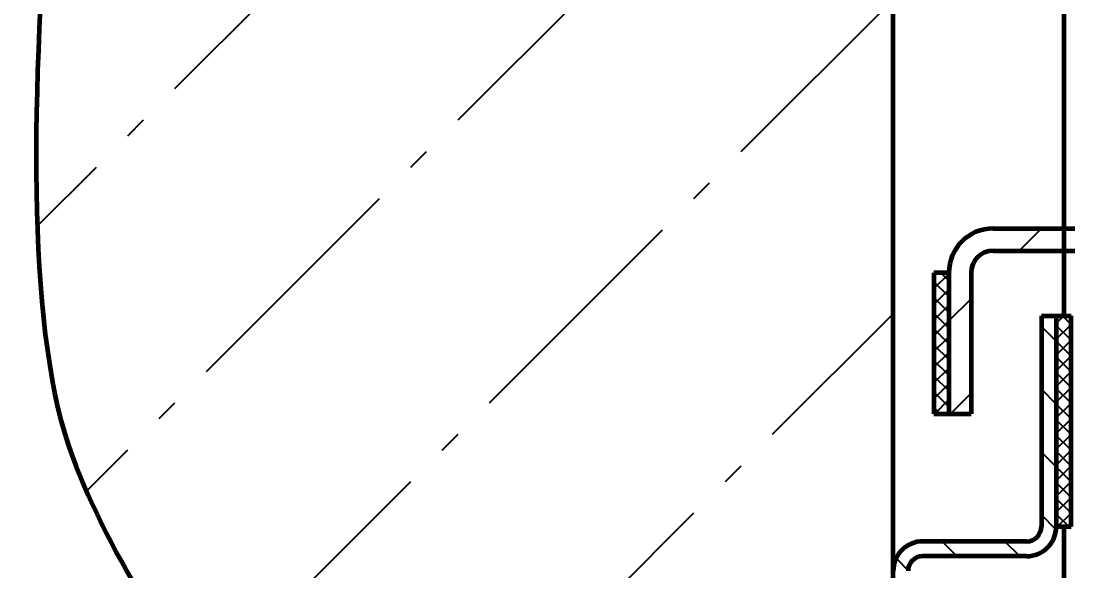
# Model space of a CAD drawing. Header units: millimetres. Extents: x 0 to 3360, y 0 to 297.
# Drawn here: x 3218.91 to 3266.21, y 135.28 to 160.03 of the extents above; entities that cross this region are included whole.
import ezdxf

# ---------------------------------------------------------------- set-up
doc = ezdxf.new("R2010")
doc.units = ezdxf.units.MM
doc.linetypes.add('K5LT_BASIC', pattern=[0])
doc.linetypes.add('K5LT_THIN', pattern=[0])
doc.layers.add('Системный слой', color=7, linetype='Continuous')
doc.styles.add('KDIMTEXTSTYLE', font='GOST_AU.SHX', dxfattribs={"width": 0.96, "oblique": 15, "height": 5})
doc.dimstyles.new('KDIMSTYLE (0.33)', dxfattribs={"dimtxt": 5, "dimasz": 1, "dimexe": 2, "dimexo": 0, "dimgap": 1, "dimtad": 1, "dimlfac": 3, "dimtxsty": 'KDIMTEXTSTYLE', "dimsah": 1, "dimcen": 0, "dimdle": 1, "dimadec": 0, "dimazin": 0, "dimtfac": 0.667, "dimtmove": 0, "dimatfit": 3, "dimfxl": 1, "dimtvp": 1, "dimtolj": 1, "dimtzin": 0, "dimarcsym": 0})
pattern_1 = [(45, (0, 0), (-0.35355339, 0.35355339), []), (135, (0, 0), (-0.35355339, -0.35355339), [])]
pattern_2 = [(-45, (0, 0), (1.4142136, 1.4142136), [])]

# ---------------------------------------------------------------- blocks, each defined once
blk = doc.blocks.new('U628')
at = {"layer": 'Системный слой'}
h = blk.add_hatch(dxfattribs=at)
h.set_pattern_fill('Металл', angle=-45, style=0, pattern_type=0)
h.set_pattern_definition(pattern_2)
h.paths.add_polyline_path([(3258.129, 135.283), (3258.129, 123.283), (3258.796, 123.283), (3258.796, 135.283), (3258.991, 135.755), (3259.463, 135.95), (3264.129, 135.95), (3264.92, 136.21), (3265.403, 136.889), (3265.463, 137.283), (3265.463, 146.757), (3264.796, 146.757), (3264.796, 137.283), (3264.601, 136.812), (3264.129, 136.617), (3259.463, 136.617), (3258.672, 136.357), (3258.189, 135.678)])
h = blk.add_hatch(dxfattribs=at)
h.set_pattern_fill('Металл', angle=-45, style=0, pattern_type=0)
h.set_pattern_definition(pattern_2)
h.paths.add_polyline_path([(3258.129, 135.283), (3258.129, 123.283), (3258.796, 123.283), (3258.796, 135.283), (3258.991, 135.755), (3259.463, 135.95), (3264.129, 135.95), (3264.92, 136.21), (3265.403, 136.889), (3265.463, 137.283), (3265.463, 146.757), (3264.796, 146.757), (3264.796, 137.283), (3264.601, 136.812), (3264.129, 136.617), (3259.463, 136.617), (3258.672, 136.357), (3258.189, 135.678)])
h = blk.add_hatch(dxfattribs=at)
h.set_pattern_fill('Металл', angle=-45, style=0, pattern_type=0)
h.set_pattern_definition(pattern_2)
h.paths.add_polyline_path([(3258.129, 135.283), (3258.129, 123.283), (3258.796, 123.283), (3258.796, 135.283), (3258.991, 135.755), (3259.463, 135.95), (3264.129, 135.95), (3264.92, 136.21), (3265.403, 136.889), (3265.463, 137.283), (3265.463, 146.757), (3264.796, 146.757), (3264.796, 137.283), (3264.601, 136.812), (3264.129, 136.617), (3259.463, 136.617), (3258.672, 136.357), (3258.189, 135.678)])
h = blk.add_hatch(dxfattribs=at)
h.set_pattern_fill('Металл', angle=-45, style=0, pattern_type=0)
h.set_pattern_definition(pattern_2)
h.paths.add_polyline_path([(3258.129, 135.283), (3258.129, 123.283), (3258.796, 123.283), (3258.796, 135.283), (3258.991, 135.755), (3259.463, 135.95), (3264.129, 135.95), (3264.92, 136.21), (3265.403, 136.889), (3265.463, 137.283), (3265.463, 146.757), (3264.796, 146.757), (3264.796, 137.283), (3264.601, 136.812), (3264.129, 136.617), (3259.463, 136.617), (3258.672, 136.357), (3258.189, 135.678)])
h = blk.add_hatch(dxfattribs=at)
h.set_pattern_fill('Металл', angle=-45, style=0, pattern_type=0)
h.set_pattern_definition(pattern_2)
h.paths.add_polyline_path([(3258.129, 135.283), (3258.129, 123.283), (3258.796, 123.283), (3258.796, 135.283), (3258.991, 135.755), (3259.463, 135.95), (3264.129, 135.95), (3264.92, 136.21), (3265.403, 136.889), (3265.463, 137.283), (3265.463, 146.757), (3264.796, 146.757), (3264.796, 137.283), (3264.601, 136.812), (3264.129, 136.617), (3259.463, 136.617), (3258.672, 136.357), (3258.189, 135.678)])
h = blk.add_hatch(dxfattribs=at)
h.set_pattern_fill('Металл', angle=-45, style=0, pattern_type=0)
h.set_pattern_definition(pattern_2)
h.paths.add_polyline_path([(3258.129, 135.283), (3258.129, 123.283), (3258.796, 123.283), (3258.796, 135.283), (3258.991, 135.755), (3259.463, 135.95), (3264.129, 135.95), (3264.92, 136.21), (3265.403, 136.889), (3265.463, 137.283), (3265.463, 146.757), (3264.796, 146.757), (3264.796, 137.283), (3264.601, 136.812), (3264.129, 136.617), (3259.463, 136.617), (3258.672, 136.357), (3258.189, 135.678)])
h = blk.add_hatch(dxfattribs=at)
h.set_pattern_fill('Металл', angle=-45, style=0, pattern_type=0)
h.set_pattern_definition(pattern_2)
h.paths.add_polyline_path([(3258.129, 135.283), (3258.129, 123.283), (3258.796, 123.283), (3258.796, 135.283), (3258.991, 135.755), (3259.463, 135.95), (3264.129, 135.95), (3264.92, 136.21), (3265.403, 136.889), (3265.463, 137.283), (3265.463, 146.757), (3264.796, 146.757), (3264.796, 137.283), (3264.601, 136.812), (3264.129, 136.617), (3259.463, 136.617), (3258.672, 136.357), (3258.189, 135.678)])
h = blk.add_hatch(dxfattribs=at)
h.set_pattern_fill('Металл', angle=-45, style=0, pattern_type=0)
h.set_pattern_definition(pattern_2)
h.paths.add_polyline_path([(3258.129, 135.283), (3258.129, 123.283), (3258.796, 123.283), (3258.796, 135.283), (3258.991, 135.755), (3259.463, 135.95), (3264.129, 135.95), (3264.92, 136.21), (3265.403, 136.889), (3265.463, 137.283), (3265.463, 146.757), (3264.796, 146.757), (3264.796, 137.283), (3264.601, 136.812), (3264.129, 136.617), (3259.463, 136.617), (3258.672, 136.357), (3258.189, 135.678)])
h = blk.add_hatch(dxfattribs=at)
h.set_pattern_fill('Металл', angle=-45, style=0, pattern_type=0)
h.set_pattern_definition(pattern_2)
h.paths.add_polyline_path([(3258.129, 135.283), (3258.129, 123.283), (3258.796, 123.283), (3258.796, 135.283), (3258.991, 135.755), (3259.463, 135.95), (3264.129, 135.95), (3264.92, 136.21), (3265.403, 136.889), (3265.463, 137.283), (3265.463, 146.757), (3264.796, 146.757), (3264.796, 137.283), (3264.601, 136.812), (3264.129, 136.617), (3259.463, 136.617), (3258.672, 136.357), (3258.189, 135.678)])
h = blk.add_hatch(dxfattribs=at)
h.set_pattern_fill('Металл', angle=-45, style=0, pattern_type=0)
h.set_pattern_definition(pattern_2)
h.paths.add_polyline_path([(3258.129, 135.283), (3258.129, 123.283), (3258.796, 123.283), (3258.796, 135.283), (3258.991, 135.755), (3259.463, 135.95), (3264.129, 135.95), (3264.92, 136.21), (3265.403, 136.889), (3265.463, 137.283), (3265.463, 146.757), (3264.796, 146.757), (3264.796, 137.283), (3264.601, 136.812), (3264.129, 136.617), (3259.463, 136.617), (3258.672, 136.357), (3258.189, 135.678)])
h = blk.add_hatch(dxfattribs=at)
h.set_pattern_fill('Металл', angle=-45, style=0, pattern_type=0)
h.set_pattern_definition(pattern_2)
h.paths.add_polyline_path([(3258.129, 135.283), (3258.129, 123.283), (3258.796, 123.283), (3258.796, 135.283), (3258.991, 135.755), (3259.463, 135.95), (3264.129, 135.95), (3264.92, 136.21), (3265.403, 136.889), (3265.463, 137.283), (3265.463, 146.757), (3264.796, 146.757), (3264.796, 137.283), (3264.601, 136.812), (3264.129, 136.617), (3259.463, 136.617), (3258.672, 136.357), (3258.189, 135.678)])
h = blk.add_hatch(dxfattribs=at)
h.set_pattern_fill('Металл', angle=-45, style=0, pattern_type=0)
h.set_pattern_definition(pattern_2)
h.paths.add_polyline_path([(3258.129, 135.283), (3258.129, 123.283), (3258.796, 123.283), (3258.796, 135.283), (3258.991, 135.755), (3259.463, 135.95), (3264.129, 135.95), (3264.92, 136.21), (3265.403, 136.889), (3265.463, 137.283), (3265.463, 146.757), (3264.796, 146.757), (3264.796, 137.283), (3264.601, 136.812), (3264.129, 136.617), (3259.463, 136.617), (3258.672, 136.357), (3258.189, 135.678)])
h = blk.add_hatch(dxfattribs=at)
h.set_pattern_fill('Металл', angle=-45, style=0, pattern_type=0)
h.set_pattern_definition(pattern_2)
h.paths.add_polyline_path([(3258.129, 135.283), (3258.129, 123.283), (3258.796, 123.283), (3258.796, 135.283), (3258.991, 135.755), (3259.463, 135.95), (3264.129, 135.95), (3264.92, 136.21), (3265.403, 136.889), (3265.463, 137.283), (3265.463, 146.757), (3264.796, 146.757), (3264.796, 137.283), (3264.601, 136.812), (3264.129, 136.617), (3259.463, 136.617), (3258.672, 136.357), (3258.189, 135.678)])
h = blk.add_hatch(dxfattribs=at)
h.set_pattern_fill('Металл', angle=-45, style=0, pattern_type=0)
h.set_pattern_definition(pattern_2)
h.paths.add_polyline_path([(3258.129, 135.283), (3258.129, 123.283), (3258.796, 123.283), (3258.796, 135.283), (3258.991, 135.755), (3259.463, 135.95), (3264.129, 135.95), (3264.92, 136.21), (3265.403, 136.889), (3265.463, 137.283), (3265.463, 146.757), (3264.796, 146.757), (3264.796, 137.283), (3264.601, 136.812), (3264.129, 136.617), (3259.463, 136.617), (3258.672, 136.357), (3258.189, 135.678)])
h = blk.add_hatch(dxfattribs=at)
h.set_pattern_fill('Металл', angle=-45, style=0, pattern_type=0)
h.set_pattern_definition(pattern_2)
h.paths.add_polyline_path([(3258.129, 135.283), (3258.129, 123.283), (3258.796, 123.283), (3258.796, 135.283), (3258.991, 135.755), (3259.463, 135.95), (3264.129, 135.95), (3264.92, 136.21), (3265.403, 136.889), (3265.463, 137.283), (3265.463, 146.757), (3264.796, 146.757), (3264.796, 137.283), (3264.601, 136.812), (3264.129, 136.617), (3259.463, 136.617), (3258.672, 136.357), (3258.189, 135.678)])
h = blk.add_hatch(dxfattribs=at)
h.set_pattern_fill('Металл', angle=-45, style=0, pattern_type=0)
h.set_pattern_definition(pattern_2)
h.paths.add_polyline_path([(3258.129, 135.283), (3258.129, 123.283), (3258.796, 123.283), (3258.796, 135.283), (3258.991, 135.755), (3259.463, 135.95), (3264.129, 135.95), (3264.92, 136.21), (3265.403, 136.889), (3265.463, 137.283), (3265.463, 146.757), (3264.796, 146.757), (3264.796, 137.283), (3264.601, 136.812), (3264.129, 136.617), (3259.463, 136.617), (3258.672, 136.357), (3258.189, 135.678)])
h = blk.add_hatch(dxfattribs=at)
h.set_pattern_fill('Металл', angle=-45, style=0, pattern_type=0)
h.set_pattern_definition(pattern_2)
h.paths.add_polyline_path([(3258.129, 135.283), (3258.129, 123.283), (3258.796, 123.283), (3258.796, 135.283), (3258.991, 135.755), (3259.463, 135.95), (3264.129, 135.95), (3264.92, 136.21), (3265.403, 136.889), (3265.463, 137.283), (3265.463, 146.757), (3264.796, 146.757), (3264.796, 137.283), (3264.601, 136.812), (3264.129, 136.617), (3259.463, 136.617), (3258.672, 136.357), (3258.189, 135.678)])
h = blk.add_hatch(dxfattribs=at)
h.set_pattern_fill('Металл', angle=-45, style=0, pattern_type=0)
h.set_pattern_definition(pattern_2)
h.paths.add_polyline_path([(3258.129, 135.283), (3258.129, 123.283), (3258.796, 123.283), (3258.796, 135.283), (3258.991, 135.755), (3259.463, 135.95), (3264.129, 135.95), (3264.92, 136.21), (3265.403, 136.889), (3265.463, 137.283), (3265.463, 146.757), (3264.796, 146.757), (3264.796, 137.283), (3264.601, 136.812), (3264.129, 136.617), (3259.463, 136.617), (3258.672, 136.357), (3258.189, 135.678)])
h = blk.add_hatch(dxfattribs=at)
h.set_pattern_fill('Металл', angle=-45, style=0, pattern_type=0)
h.set_pattern_definition(pattern_2)
h.paths.add_polyline_path([(3258.129, 135.283), (3258.129, 123.283), (3258.796, 123.283), (3258.796, 135.283), (3258.991, 135.755), (3259.463, 135.95), (3264.129, 135.95), (3264.92, 136.21), (3265.403, 136.889), (3265.463, 137.283), (3265.463, 146.757), (3264.796, 146.757), (3264.796, 137.283), (3264.601, 136.812), (3264.129, 136.617), (3259.463, 136.617), (3258.672, 136.357), (3258.189, 135.678)])
h = blk.add_hatch(dxfattribs=at)
h.set_pattern_fill('Металл', angle=-45, style=0, pattern_type=0)
h.set_pattern_definition(pattern_2)
h.paths.add_polyline_path([(3258.129, 135.283), (3258.129, 123.283), (3258.796, 123.283), (3258.796, 135.283), (3258.991, 135.755), (3259.463, 135.95), (3264.129, 135.95), (3264.92, 136.21), (3265.403, 136.889), (3265.463, 137.283), (3265.463, 146.757), (3264.796, 146.757), (3264.796, 137.283), (3264.601, 136.812), (3264.129, 136.617), (3259.463, 136.617), (3258.672, 136.357), (3258.189, 135.678)])
h = blk.add_hatch(dxfattribs=at)
h.set_pattern_fill('Металл', angle=-45, style=0, pattern_type=0)
h.set_pattern_definition(pattern_2)
h.paths.add_polyline_path([(3258.129, 135.283), (3258.129, 123.283), (3258.796, 123.283), (3258.796, 135.283), (3258.991, 135.755), (3259.463, 135.95), (3264.129, 135.95), (3264.92, 136.21), (3265.403, 136.889), (3265.463, 137.283), (3265.463, 146.757), (3264.796, 146.757), (3264.796, 137.283), (3264.601, 136.812), (3264.129, 136.617), (3259.463, 136.617), (3258.672, 136.357), (3258.189, 135.678)])
h = blk.add_hatch(dxfattribs=at)
h.set_pattern_fill('Металл', angle=-45, style=0, pattern_type=0)
h.set_pattern_definition(pattern_2)
h.paths.add_polyline_path([(3258.129, 135.283), (3258.129, 123.283), (3258.796, 123.283), (3258.796, 135.283), (3258.991, 135.755), (3259.463, 135.95), (3264.129, 135.95), (3264.92, 136.21), (3265.403, 136.889), (3265.463, 137.283), (3265.463, 146.757), (3264.796, 146.757), (3264.796, 137.283), (3264.601, 136.812), (3264.129, 136.617), (3259.463, 136.617), (3258.672, 136.357), (3258.189, 135.678)])
h = blk.add_hatch(dxfattribs=at)
h.set_pattern_fill('Металл', angle=-45, style=0, pattern_type=0)
h.set_pattern_definition(pattern_2)
h.paths.add_polyline_path([(3258.129, 135.283), (3258.129, 123.283), (3258.796, 123.283), (3258.796, 135.283), (3258.991, 135.755), (3259.463, 135.95), (3264.129, 135.95), (3264.92, 136.21), (3265.403, 136.889), (3265.463, 137.283), (3265.463, 146.757), (3264.796, 146.757), (3264.796, 137.283), (3264.601, 136.812), (3264.129, 136.617), (3259.463, 136.617), (3258.672, 136.357), (3258.189, 135.678)])
h = blk.add_hatch(dxfattribs=at)
h.set_pattern_fill('Металл', angle=-45, style=0, pattern_type=0)
h.set_pattern_definition(pattern_2)
h.paths.add_polyline_path([(3258.129, 135.283), (3258.129, 123.283), (3258.796, 123.283), (3258.796, 135.283), (3258.991, 135.755), (3259.463, 135.95), (3264.129, 135.95), (3264.92, 136.21), (3265.403, 136.889), (3265.463, 137.283), (3265.463, 146.757), (3264.796, 146.757), (3264.796, 137.283), (3264.601, 136.812), (3264.129, 136.617), (3259.463, 136.617), (3258.672, 136.357), (3258.189, 135.678)])
h = blk.add_hatch(dxfattribs=at)
h.set_pattern_fill('Металл', angle=-45, style=0, pattern_type=0)
h.set_pattern_definition(pattern_2)
h.paths.add_polyline_path([(3258.129, 135.283), (3258.129, 123.283), (3258.796, 123.283), (3258.796, 135.283), (3258.991, 135.755), (3259.463, 135.95), (3264.129, 135.95), (3264.92, 136.21), (3265.403, 136.889), (3265.463, 137.283), (3265.463, 146.757), (3264.796, 146.757), (3264.796, 137.283), (3264.601, 136.812), (3264.129, 136.617), (3259.463, 136.617), (3258.672, 136.357), (3258.189, 135.678)])
h = blk.add_hatch(dxfattribs=at)
h.set_pattern_fill('Металл', angle=-45, style=0, pattern_type=0)
h.set_pattern_definition(pattern_2)
h.paths.add_polyline_path([(3258.129, 135.283), (3258.129, 123.283), (3258.796, 123.283), (3258.796, 135.283), (3258.991, 135.755), (3259.463, 135.95), (3264.129, 135.95), (3264.92, 136.21), (3265.403, 136.889), (3265.463, 137.283), (3265.463, 146.757), (3264.796, 146.757), (3264.796, 137.283), (3264.601, 136.812), (3264.129, 136.617), (3259.463, 136.617), (3258.672, 136.357), (3258.189, 135.678)])
h = blk.add_hatch(dxfattribs=at)
h.set_pattern_fill('Металл', angle=-45, style=0, pattern_type=0)
h.set_pattern_definition(pattern_2)
h.paths.add_polyline_path([(3258.129, 135.283), (3258.129, 123.283), (3258.796, 123.283), (3258.796, 135.283), (3258.991, 135.755), (3259.463, 135.95), (3264.129, 135.95), (3264.92, 136.21), (3265.403, 136.889), (3265.463, 137.283), (3265.463, 146.757), (3264.796, 146.757), (3264.796, 137.283), (3264.601, 136.812), (3264.129, 136.617), (3259.463, 136.617), (3258.672, 136.357), (3258.189, 135.678)])
h = blk.add_hatch(dxfattribs=at)
h.set_pattern_fill('Металл', angle=-45, style=0, pattern_type=0)
h.set_pattern_definition(pattern_2)
h.paths.add_polyline_path([(3258.129, 135.283), (3258.129, 123.283), (3258.796, 123.283), (3258.796, 135.283), (3258.991, 135.755), (3259.463, 135.95), (3264.129, 135.95), (3264.92, 136.21), (3265.403, 136.889), (3265.463, 137.283), (3265.463, 146.757), (3264.796, 146.757), (3264.796, 137.283), (3264.601, 136.812), (3264.129, 136.617), (3259.463, 136.617), (3258.672, 136.357), (3258.189, 135.678)])
h = blk.add_hatch(dxfattribs=at)
h.set_pattern_fill('Металл', angle=-45, style=0, pattern_type=0)
h.set_pattern_definition(pattern_2)
h.paths.add_polyline_path([(3258.129, 135.283), (3258.129, 123.283), (3258.796, 123.283), (3258.796, 135.283), (3258.991, 135.755), (3259.463, 135.95), (3264.129, 135.95), (3264.92, 136.21), (3265.403, 136.889), (3265.463, 137.283), (3265.463, 146.757), (3264.796, 146.757), (3264.796, 137.283), (3264.601, 136.812), (3264.129, 136.617), (3259.463, 136.617), (3258.672, 136.357), (3258.189, 135.678)])
h = blk.add_hatch(dxfattribs=at)
h.set_pattern_fill('Металл', angle=-45, style=0, pattern_type=0)
h.set_pattern_definition(pattern_2)
h.paths.add_polyline_path([(3258.129, 135.283), (3258.129, 123.283), (3258.796, 123.283), (3258.796, 135.283), (3258.991, 135.755), (3259.463, 135.95), (3264.129, 135.95), (3264.92, 136.21), (3265.403, 136.889), (3265.463, 137.283), (3265.463, 146.757), (3264.796, 146.757), (3264.796, 137.283), (3264.601, 136.812), (3264.129, 136.617), (3259.463, 136.617), (3258.672, 136.357), (3258.189, 135.678)])
h = blk.add_hatch(dxfattribs=at)
h.set_pattern_fill('Металл', angle=-45, style=0, pattern_type=0)
h.set_pattern_definition(pattern_2)
h.paths.add_polyline_path([(3258.129, 135.283), (3258.129, 123.283), (3258.796, 123.283), (3258.796, 135.283), (3258.991, 135.755), (3259.463, 135.95), (3264.129, 135.95), (3264.92, 136.21), (3265.403, 136.889), (3265.463, 137.283), (3265.463, 146.757), (3264.796, 146.757), (3264.796, 137.283), (3264.601, 136.812), (3264.129, 136.617), (3259.463, 136.617), (3258.672, 136.357), (3258.189, 135.678)])
h = blk.add_hatch(dxfattribs=at)
h.set_pattern_fill('Металл', angle=-45, style=0, pattern_type=0)
h.set_pattern_definition(pattern_2)
h.paths.add_polyline_path([(3258.129, 135.283), (3258.129, 123.283), (3258.796, 123.283), (3258.796, 135.283), (3258.991, 135.755), (3259.463, 135.95), (3264.129, 135.95), (3264.92, 136.21), (3265.403, 136.889), (3265.463, 137.283), (3265.463, 146.757), (3264.796, 146.757), (3264.796, 137.283), (3264.601, 136.812), (3264.129, 136.617), (3259.463, 136.617), (3258.672, 136.357), (3258.189, 135.678)])
h = blk.add_hatch(dxfattribs=at)
h.set_pattern_fill('Неметалл', angle=45, style=0, pattern_type=0)
h.set_pattern_definition(pattern_1)
h.paths.add_polyline_path([(3265.463, 146.757), (3265.463, 137.283), (3266.129, 137.283), (3266.129, 146.757)])
h = blk.add_hatch(dxfattribs=at)
h.set_pattern_fill('Неметалл', angle=45, style=0, pattern_type=0)
h.set_pattern_definition(pattern_1)
h.paths.add_polyline_path([(3265.463, 146.757), (3265.463, 137.283), (3266.129, 137.283), (3266.129, 146.757)])
h = blk.add_hatch(dxfattribs=at)
h.set_pattern_fill('Неметалл', angle=45, style=0, pattern_type=0)
h.set_pattern_definition(pattern_1)
h.paths.add_polyline_path([(3265.463, 146.757), (3265.463, 137.283), (3266.129, 137.283), (3266.129, 146.757)])
h = blk.add_hatch(dxfattribs=at)
h.set_pattern_fill('Неметалл', angle=45, style=0, pattern_type=0)
h.set_pattern_definition(pattern_1)
h.paths.add_polyline_path([(3265.463, 146.757), (3265.463, 137.283), (3266.129, 137.283), (3266.129, 146.757)])
h = blk.add_hatch(dxfattribs=at)
h.set_pattern_fill('Неметалл', angle=45, style=0, pattern_type=0)
h.set_pattern_definition(pattern_1)
h.paths.add_polyline_path([(3265.463, 146.757), (3265.463, 137.283), (3266.129, 137.283), (3266.129, 146.757)])
h = blk.add_hatch(dxfattribs=at)
h.set_pattern_fill('Неметалл', angle=45, style=0, pattern_type=0)
h.set_pattern_definition(pattern_1)
h.paths.add_polyline_path([(3265.463, 146.757), (3265.463, 137.283), (3266.129, 137.283), (3266.129, 146.757)])
h = blk.add_hatch(dxfattribs=at)
h.set_pattern_fill('Неметалл', angle=45, style=0, pattern_type=0)
h.set_pattern_definition(pattern_1)
h.paths.add_polyline_path([(3265.463, 146.757), (3265.463, 137.283), (3266.129, 137.283), (3266.129, 146.757)])
h = blk.add_hatch(dxfattribs=at)
h.set_pattern_fill('Неметалл', angle=45, style=0, pattern_type=0)
h.set_pattern_definition(pattern_1)
h.paths.add_polyline_path([(3265.463, 146.757), (3265.463, 137.283), (3266.129, 137.283), (3266.129, 146.757)])
h = blk.add_hatch(dxfattribs=at)
h.set_pattern_fill('Неметалл', angle=45, style=0, pattern_type=0)
h.set_pattern_definition(pattern_1)
h.paths.add_polyline_path([(3265.463, 146.757), (3265.463, 137.283), (3266.129, 137.283), (3266.129, 146.757)])
h = blk.add_hatch(dxfattribs=at)
h.set_pattern_fill('Неметалл', angle=45, style=0, pattern_type=0)
h.set_pattern_definition(pattern_1)
h.paths.add_polyline_path([(3265.463, 146.757), (3265.463, 137.283), (3266.129, 137.283), (3266.129, 146.757)])
h = blk.add_hatch(dxfattribs=at)
h.set_pattern_fill('Неметалл', angle=45, style=0, pattern_type=0)
h.set_pattern_definition(pattern_1)
h.paths.add_polyline_path([(3265.463, 146.757), (3265.463, 137.283), (3266.129, 137.283), (3266.129, 146.757)])
h = blk.add_hatch(dxfattribs=at)
h.set_pattern_fill('Неметалл', angle=45, style=0, pattern_type=0)
h.set_pattern_definition(pattern_1)
h.paths.add_polyline_path([(3265.463, 146.757), (3265.463, 137.283), (3266.129, 137.283), (3266.129, 146.757)])
h = blk.add_hatch(dxfattribs=at)
h.set_pattern_fill('Неметалл', angle=45, style=0, pattern_type=0)
h.set_pattern_definition(pattern_1)
h.paths.add_polyline_path([(3265.463, 146.757), (3265.463, 137.283), (3266.129, 137.283), (3266.129, 146.757)])
h = blk.add_hatch(dxfattribs=at)
h.set_pattern_fill('Неметалл', angle=45, style=0, pattern_type=0)
h.set_pattern_definition(pattern_1)
h.paths.add_polyline_path([(3265.463, 146.757), (3265.463, 137.283), (3266.129, 137.283), (3266.129, 146.757)])
h = blk.add_hatch(dxfattribs=at)
h.set_pattern_fill('Неметалл', angle=45, style=0, pattern_type=0)
h.set_pattern_definition(pattern_1)
h.paths.add_polyline_path([(3265.463, 146.757), (3265.463, 137.283), (3266.129, 137.283), (3266.129, 146.757)])
h = blk.add_hatch(dxfattribs=at)
h.set_pattern_fill('Неметалл', angle=45, style=0, pattern_type=0)
h.set_pattern_definition(pattern_1)
h.paths.add_polyline_path([(3265.463, 146.757), (3265.463, 137.283), (3266.129, 137.283), (3266.129, 146.757)])
h = blk.add_hatch(dxfattribs=at)
h.set_pattern_fill('Неметалл', angle=45, style=0, pattern_type=0)
h.set_pattern_definition(pattern_1)
h.paths.add_polyline_path([(3265.463, 146.757), (3265.463, 137.283), (3266.129, 137.283), (3266.129, 146.757)])
h = blk.add_hatch(dxfattribs=at)
h.set_pattern_fill('Неметалл', angle=45, style=0, pattern_type=0)
h.set_pattern_definition(pattern_1)
h.paths.add_polyline_path([(3265.463, 146.757), (3265.463, 137.283), (3266.129, 137.283), (3266.129, 146.757)])
h = blk.add_hatch(dxfattribs=at)
h.set_pattern_fill('Неметалл', angle=45, style=0, pattern_type=0)
h.set_pattern_definition(pattern_1)
h.paths.add_polyline_path([(3265.463, 146.757), (3265.463, 137.283), (3266.129, 137.283), (3266.129, 146.757)])
h = blk.add_hatch(dxfattribs=at)
h.set_pattern_fill('Неметалл', angle=45, style=0, pattern_type=0)
h.set_pattern_definition(pattern_1)
h.paths.add_polyline_path([(3265.463, 146.757), (3265.463, 137.283), (3266.129, 137.283), (3266.129, 146.757)])
h = blk.add_hatch(dxfattribs=at)
h.set_pattern_fill('Неметалл', angle=45, style=0, pattern_type=0)
h.set_pattern_definition(pattern_1)
h.paths.add_polyline_path([(3265.463, 146.757), (3265.463, 137.283), (3266.129, 137.283), (3266.129, 146.757)])
h = blk.add_hatch(dxfattribs=at)
h.set_pattern_fill('Неметалл', angle=45, style=0, pattern_type=0)
h.set_pattern_definition(pattern_1)
h.paths.add_polyline_path([(3265.463, 146.757), (3265.463, 137.283), (3266.129, 137.283), (3266.129, 146.757)])
h = blk.add_hatch(dxfattribs=at)
h.set_pattern_fill('Неметалл', angle=45, style=0, pattern_type=0)
h.set_pattern_definition(pattern_1)
h.paths.add_polyline_path([(3265.463, 146.757), (3265.463, 137.283), (3266.129, 137.283), (3266.129, 146.757)])
h = blk.add_hatch(dxfattribs=at)
h.set_pattern_fill('Неметалл', angle=45, style=0, pattern_type=0)
h.set_pattern_definition(pattern_1)
h.paths.add_polyline_path([(3265.463, 146.757), (3265.463, 137.283), (3266.129, 137.283), (3266.129, 146.757)])
h = blk.add_hatch(dxfattribs=at)
h.set_pattern_fill('Неметалл', angle=45, style=0, pattern_type=0)
h.set_pattern_definition(pattern_1)
h.paths.add_polyline_path([(3265.463, 146.757), (3265.463, 137.283), (3266.129, 137.283), (3266.129, 146.757)])
h = blk.add_hatch(dxfattribs=at)
h.set_pattern_fill('Неметалл', angle=45, style=0, pattern_type=0)
h.set_pattern_definition(pattern_1)
h.paths.add_polyline_path([(3265.463, 146.757), (3265.463, 137.283), (3266.129, 137.283), (3266.129, 146.757)])
h = blk.add_hatch(dxfattribs=at)
h.set_pattern_fill('Неметалл', angle=45, style=0, pattern_type=0)
h.set_pattern_definition(pattern_1)
h.paths.add_polyline_path([(3265.463, 146.757), (3265.463, 137.283), (3266.129, 137.283), (3266.129, 146.757)])
h = blk.add_hatch(dxfattribs=at)
h.set_pattern_fill('Неметалл', angle=45, style=0, pattern_type=0)
h.set_pattern_definition(pattern_1)
h.paths.add_polyline_path([(3265.463, 146.757), (3265.463, 137.283), (3266.129, 137.283), (3266.129, 146.757)])
h = blk.add_hatch(dxfattribs=at)
h.set_pattern_fill('Неметалл', angle=45, style=0, pattern_type=0)
h.set_pattern_definition(pattern_1)
h.paths.add_polyline_path([(3265.463, 146.757), (3265.463, 137.283), (3266.129, 137.283), (3266.129, 146.757)])
h = blk.add_hatch(dxfattribs=at)
h.set_pattern_fill('Неметалл', angle=45, style=0, pattern_type=0)
h.set_pattern_definition(pattern_1)
h.paths.add_polyline_path([(3265.463, 146.757), (3265.463, 137.283), (3266.129, 137.283), (3266.129, 146.757)])
h = blk.add_hatch(dxfattribs=at)
h.set_pattern_fill('Неметалл', angle=45, style=0, pattern_type=0)
h.set_pattern_definition(pattern_1)
h.paths.add_polyline_path([(3265.463, 146.757), (3265.463, 137.283), (3266.129, 137.283), (3266.129, 146.757)])
h = blk.add_hatch(dxfattribs=at)
h.set_pattern_fill('Неметалл', angle=45, style=0, pattern_type=0)
h.set_pattern_definition(pattern_1)
h.paths.add_polyline_path([(3265.463, 146.757), (3265.463, 137.283), (3266.129, 137.283), (3266.129, 146.757)])
at = {"layer": 'Системный слой', "color": 5, "linetype": 'K5LT_BASIC', "lineweight": 60, "true_color": 0x0000ff}
for p, q in [((3264.796, 146.757), (3265.463, 146.757)), ((3264.796, 146.757), (3264.796, 137.283)), ((3264.796, 146.757), (3265.463, 146.757)), ((3264.796, 146.757), (3264.796, 137.283)), ((3264.796, 146.757), (3265.463, 146.757)), ((3264.796, 146.757), (3264.796, 137.283)), ((3264.796, 146.757), (3265.463, 146.757)), ((3264.796, 146.757), (3264.796, 137.283)), ((3264.796, 146.757), (3265.463, 146.757)), ((3264.796, 146.757), (3264.796, 137.283)), ((3264.796, 146.757), (3265.463, 146.757)), ((3264.796, 146.757), (3264.796, 137.283)), ((3264.796, 146.757), (3265.463, 146.757)), ((3264.796, 146.757), (3264.796, 137.283)), ((3264.796, 146.757), (3265.463, 146.757)), ((3264.796, 146.757), (3264.796, 137.283)), ((3264.796, 146.757), (3265.463, 146.757)), ((3264.796, 146.757), (3264.796, 137.283)), ((3264.796, 146.757), (3265.463, 146.757)), ((3264.796, 146.757), (3264.796, 137.283)), ((3264.796, 146.757), (3265.463, 146.757)), ((3264.796, 146.757), (3264.796, 137.283)), ((3264.796, 146.757), (3265.463, 146.757)), ((3264.796, 146.757), (3264.796, 137.283)), ((3264.796, 146.757), (3265.463, 146.757)), ((3264.796, 146.757), (3264.796, 137.283)), ((3264.796, 146.757), (3265.463, 146.757)), ((3264.796, 146.757), (3264.796, 137.283)), ((3264.796, 146.757), (3265.463, 146.757)), ((3264.796, 146.757), (3264.796, 137.283)), ((3264.796, 146.757), (3265.463, 146.757)), ((3264.796, 146.757), (3264.796, 137.283)), ((3264.796, 146.757), (3265.463, 146.757)), ((3264.796, 146.757), (3264.796, 137.283)), ((3264.796, 146.757), (3265.463, 146.757)), ((3264.796, 146.757), (3264.796, 137.283)), ((3264.796, 146.757), (3265.463, 146.757)), ((3264.796, 146.757), (3264.796, 137.283)), ((3264.796, 146.757), (3265.463, 146.757)), ((3264.796, 146.757), (3264.796, 137.283)), ((3264.796, 146.757), (3265.463, 146.757)), ((3264.796, 146.757), (3264.796, 137.283)), ((3264.796, 146.757), (3265.463, 146.757)), ((3264.796, 146.757), (3264.796, 137.283)), ((3264.796, 146.757), (3265.463, 146.757)), ((3264.796, 146.757), (3264.796, 137.283)), ((3264.796, 146.757), (3265.463, 146.757)), ((3264.796, 146.757), (3264.796, 137.283)), ((3264.796, 146.757), (3265.463, 146.757)), ((3264.796, 146.757), (3264.796, 137.283)), ((3264.796, 146.757), (3265.463, 146.757)), ((3264.796, 146.757), (3264.796, 137.283)), ((3264.796, 146.757), (3265.463, 146.757)), ((3264.796, 146.757), (3264.796, 137.283)), ((3264.796, 146.757), (3265.463, 146.757)), ((3264.796, 146.757), (3264.796, 137.283)), ((3264.796, 146.757), (3265.463, 146.757)), ((3264.796, 146.757), (3264.796, 137.283)), ((3264.796, 146.757), (3265.463, 146.757)), ((3264.796, 146.757), (3264.796, 137.283)), ((3264.796, 146.757), (3265.463, 146.757)), ((3264.796, 146.757), (3264.796, 137.283)), ((3264.796, 146.757), (3265.463, 146.757)), ((3264.796, 146.757), (3264.796, 137.283)), ((3265.463, 146.757), (3265.463, 137.283)), ((3265.463, 146.757), (3266.129, 146.757)), ((3265.463, 146.757), (3265.463, 137.283)), ((3265.463, 146.757), (3266.129, 146.757)), ((3265.463, 146.757), (3265.463, 137.283)), ((3265.463, 146.757), (3266.129, 146.757)), ((3265.463, 146.757), (3265.463, 137.283)), ((3265.463, 146.757), (3266.129, 146.757)), ((3265.463, 146.757), (3265.463, 137.283)), ((3265.463, 146.757), (3266.129, 146.757)), ((3265.463, 146.757), (3265.463, 137.283)), ((3265.463, 146.757), (3266.129, 146.757)), ((3265.463, 146.757), (3265.463, 137.283)), ((3265.463, 146.757), (3266.129, 146.757)), ((3265.463, 146.757), (3265.463, 137.283)), ((3265.463, 146.757), (3266.129, 146.757)), ((3265.463, 146.757), (3265.463, 137.283)), ((3265.463, 146.757), (3266.129, 146.757)), ((3265.463, 146.757), (3265.463, 137.283)), ((3265.463, 146.757), (3266.129, 146.757)), ((3265.463, 146.757), (3265.463, 137.283)), ((3265.463, 146.757), (3266.129, 146.757)), ((3265.463, 146.757), (3265.463, 137.283)), ((3265.463, 146.757), (3266.129, 146.757)), ((3265.463, 146.757), (3265.463, 137.283)), ((3265.463, 146.757), (3266.129, 146.757)), ((3265.463, 146.757), (3265.463, 137.283)), ((3265.463, 146.757), (3266.129, 146.757)), ((3265.463, 146.757), (3265.463, 137.283)), ((3265.463, 146.757), (3266.129, 146.757)), ((3265.463, 146.757), (3265.463, 137.283)), ((3265.463, 146.757), (3266.129, 146.757)), ((3265.463, 146.757), (3265.463, 137.283)), ((3265.463, 146.757), (3266.129, 146.757)), ((3265.463, 146.757), (3265.463, 137.283)), ((3265.463, 146.757), (3266.129, 146.757)), ((3265.463, 146.757), (3265.463, 137.283)), ((3265.463, 146.757), (3266.129, 146.757)), ((3265.463, 146.757), (3265.463, 137.283)), ((3265.463, 146.757), (3266.129, 146.757)), ((3265.463, 146.757), (3265.463, 137.283)), ((3265.463, 146.757), (3266.129, 146.757)), ((3265.463, 146.757), (3265.463, 137.283)), ((3265.463, 146.757), (3266.129, 146.757)), ((3265.463, 146.757), (3265.463, 137.283)), ((3265.463, 146.757), (3266.129, 146.757)), ((3265.463, 146.757), (3265.463, 137.283)), ((3265.463, 146.757), (3266.129, 146.757)), ((3265.463, 146.757), (3265.463, 137.283)), ((3265.463, 146.757), (3266.129, 146.757)), ((3265.463, 146.757), (3265.463, 137.283)), ((3265.463, 146.757), (3266.129, 146.757)), ((3265.463, 146.757), (3265.463, 137.283)), ((3265.463, 146.757), (3266.129, 146.757)), ((3265.463, 146.757), (3265.463, 137.283)), ((3265.463, 146.757), (3266.129, 146.757)), ((3265.463, 146.757), (3265.463, 137.283)), ((3265.463, 146.757), (3266.129, 146.757)), ((3265.463, 146.757), (3265.463, 137.283)), ((3265.463, 146.757), (3266.129, 146.757)), ((3265.463, 146.757), (3265.463, 137.283)), ((3265.463, 146.757), (3266.129, 146.757)), ((3265.463, 146.757), (3265.463, 137.283)), ((3265.463, 146.757), (3266.129, 146.757)), ((3266.129, 137.283), (3266.129, 146.757)), ((3266.129, 137.283), (3266.129, 146.757)), ((3266.129, 137.283), (3266.129, 146.757)), ((3266.129, 137.283), (3266.129, 146.757)), ((3266.129, 137.283), (3266.129, 146.757)), ((3266.129, 137.283), (3266.129, 146.757)), ((3266.129, 137.283), (3266.129, 146.757)), ((3266.129, 137.283), (3266.129, 146.757)), ((3266.129, 137.283), (3266.129, 146.757)), ((3266.129, 137.283), (3266.129, 146.757)), ((3266.129, 137.283), (3266.129, 146.757)), ((3266.129, 137.283), (3266.129, 146.757)), ((3266.129, 137.283), (3266.129, 146.757)), ((3266.129, 137.283), (3266.129, 146.757)), ((3266.129, 137.283), (3266.129, 146.757)), ((3266.129, 137.283), (3266.129, 146.757)), ((3266.129, 137.283), (3266.129, 146.757)), ((3266.129, 137.283), (3266.129, 146.757)), ((3266.129, 137.283), (3266.129, 146.757)), ((3266.129, 137.283), (3266.129, 146.757)), ((3266.129, 137.283), (3266.129, 146.757)), ((3266.129, 137.283), (3266.129, 146.757)), ((3266.129, 137.283), (3266.129, 146.757)), ((3266.129, 137.283), (3266.129, 146.757)), ((3266.129, 137.283), (3266.129, 146.757)), ((3266.129, 137.283), (3266.129, 146.757)), ((3266.129, 137.283), (3266.129, 146.757)), ((3266.129, 137.283), (3266.129, 146.757)), ((3266.129, 137.283), (3266.129, 146.757)), ((3266.129, 137.283), (3266.129, 146.757)), ((3266.129, 137.283), (3266.129, 146.757)), ((3266.129, 137.283), (3266.129, 146.757)), ((3265.463, 137.283), (3266.129, 137.283)), ((3265.463, 137.283), (3266.129, 137.283)), ((3265.463, 137.283), (3266.129, 137.283)), ((3265.463, 137.283), (3266.129, 137.283)), ((3265.463, 137.283), (3266.129, 137.283)), ((3265.463, 137.283), (3266.129, 137.283)), ((3265.463, 137.283), (3266.129, 137.283)), ((3265.463, 137.283), (3266.129, 137.283)), ((3265.463, 137.283), (3266.129, 137.283)), ((3265.463, 137.283), (3266.129, 137.283)), ((3265.463, 137.283), (3266.129, 137.283)), ((3265.463, 137.283), (3266.129, 137.283)), ((3265.463, 137.283), (3266.129, 137.283)), ((3265.463, 137.283), (3266.129, 137.283)), ((3265.463, 137.283), (3266.129, 137.283)), ((3265.463, 137.283), (3266.129, 137.283)), ((3265.463, 137.283), (3266.129, 137.283)), ((3265.463, 137.283), (3266.129, 137.283)), ((3265.463, 137.283), (3266.129, 137.283)), ((3265.463, 137.283), (3266.129, 137.283)), ((3265.463, 137.283), (3266.129, 137.283)), ((3265.463, 137.283), (3266.129, 137.283)), ((3265.463, 137.283), (3266.129, 137.283)), ((3265.463, 137.283), (3266.129, 137.283)), ((3265.463, 137.283), (3266.129, 137.283)), ((3265.463, 137.283), (3266.129, 137.283)), ((3265.463, 137.283), (3266.129, 137.283)), ((3265.463, 137.283), (3266.129, 137.283)), ((3265.463, 137.283), (3266.129, 137.283)), ((3265.463, 137.283), (3266.129, 137.283)), ((3265.463, 137.283), (3266.129, 137.283)), ((3265.463, 137.283), (3266.129, 137.283)), ((3264.129, 136.617), (3259.463, 136.617)), ((3264.129, 136.617), (3259.463, 136.617)), ((3264.129, 136.617), (3259.463, 136.617)), ((3264.129, 136.617), (3259.463, 136.617)), ((3264.129, 136.617), (3259.463, 136.617)), ((3264.129, 136.617), (3259.463, 136.617)), ((3264.129, 136.617), (3259.463, 136.617)), ((3264.129, 136.617), (3259.463, 136.617)), ((3264.129, 136.617), (3259.463, 136.617)), ((3264.129, 136.617), (3259.463, 136.617)), ((3264.129, 136.617), (3259.463, 136.617)), ((3264.129, 136.617), (3259.463, 136.617)), ((3264.129, 136.617), (3259.463, 136.617)), ((3264.129, 136.617), (3259.463, 136.617)), ((3264.129, 136.617), (3259.463, 136.617)), ((3264.129, 136.617), (3259.463, 136.617)), ((3264.129, 136.617), (3259.463, 136.617)), ((3264.129, 136.617), (3259.463, 136.617)), ((3264.129, 136.617), (3259.463, 136.617)), ((3264.129, 136.617), (3259.463, 136.617)), ((3264.129, 136.617), (3259.463, 136.617)), ((3264.129, 136.617), (3259.463, 136.617)), ((3264.129, 136.617), (3259.463, 136.617)), ((3264.129, 136.617), (3259.463, 136.617)), ((3264.129, 136.617), (3259.463, 136.617)), ((3264.129, 136.617), (3259.463, 136.617)), ((3264.129, 136.617), (3259.463, 136.617)), ((3264.129, 136.617), (3259.463, 136.617)), ((3264.129, 136.617), (3259.463, 136.617)), ((3264.129, 136.617), (3259.463, 136.617)), ((3264.129, 136.617), (3259.463, 136.617)), ((3264.129, 136.617), (3259.463, 136.617)), ((3264.129, 135.95), (3259.463, 135.95)), ((3264.129, 135.95), (3259.463, 135.95)), ((3264.129, 135.95), (3259.463, 135.95)), ((3264.129, 135.95), (3259.463, 135.95)), ((3264.129, 135.95), (3259.463, 135.95)), ((3264.129, 135.95), (3259.463, 135.95)), ((3264.129, 135.95), (3259.463, 135.95)), ((3264.129, 135.95), (3259.463, 135.95)), ((3264.129, 135.95), (3259.463, 135.95)), ((3264.129, 135.95), (3259.463, 135.95)), ((3264.129, 135.95), (3259.463, 135.95)), ((3264.129, 135.95), (3259.463, 135.95)), ((3264.129, 135.95), (3259.463, 135.95)), ((3264.129, 135.95), (3259.463, 135.95)), ((3264.129, 135.95), (3259.463, 135.95)), ((3264.129, 135.95), (3259.463, 135.95)), ((3264.129, 135.95), (3259.463, 135.95)), ((3264.129, 135.95), (3259.463, 135.95)), ((3264.129, 135.95), (3259.463, 135.95)), ((3264.129, 135.95), (3259.463, 135.95)), ((3264.129, 135.95), (3259.463, 135.95)), ((3264.129, 135.95), (3259.463, 135.95)), ((3264.129, 135.95), (3259.463, 135.95)), ((3264.129, 135.95), (3259.463, 135.95)), ((3264.129, 135.95), (3259.463, 135.95)), ((3264.129, 135.95), (3259.463, 135.95)), ((3264.129, 135.95), (3259.463, 135.95)), ((3264.129, 135.95), (3259.463, 135.95)), ((3264.129, 135.95), (3259.463, 135.95)), ((3264.129, 135.95), (3259.463, 135.95)), ((3264.129, 135.95), (3259.463, 135.95)), ((3264.129, 135.95), (3259.463, 135.95))]:
    blk.add_line(p, q, dxfattribs=at)
for centre, radius, start, end in [((3264.129, 137.283), 1.333, 270, 0), ((3264.129, 137.283), 0.667, 270, 0), ((3264.129, 137.283), 1.333, 270, 0), ((3264.129, 137.283), 0.667, 270, 0), ((3264.129, 137.283), 1.333, 270, 0), ((3264.129, 137.283), 0.667, 270, 0), ((3264.129, 137.283), 1.333, 270, 0), ((3264.129, 137.283), 0.667, 270, 0), ((3264.129, 137.283), 1.333, 270, 0), ((3264.129, 137.283), 0.667, 270, 0), ((3264.129, 137.283), 1.333, 270, 0), ((3264.129, 137.283), 0.667, 270, 0), ((3264.129, 137.283), 1.333, 270, 0), ((3264.129, 137.283), 0.667, 270, 0), ((3264.129, 137.283), 1.333, 270, 0), ((3264.129, 137.283), 0.667, 270, 0), ((3264.129, 137.283), 1.333, 270, 0), ((3264.129, 137.283), 0.667, 270, 0), ((3264.129, 137.283), 1.333, 270, 0), ((3264.129, 137.283), 0.667, 270, 0), ((3264.129, 137.283), 1.333, 270, 0), ((3264.129, 137.283), 0.667, 270, 0), ((3264.129, 137.283), 1.333, 270, 0), ((3264.129, 137.283), 0.667, 270, 0), ((3264.129, 137.283), 1.333, 270, 0), ((3264.129, 137.283), 0.667, 270, 0), ((3264.129, 137.283), 1.333, 270, 0), ((3264.129, 137.283), 0.667, 270, 0), ((3264.129, 137.283), 1.333, 270, 0), ((3264.129, 137.283), 0.667, 270, 0), ((3264.129, 137.283), 1.333, 270, 0), ((3264.129, 137.283), 0.667, 270, 0), ((3264.129, 137.283), 1.333, 270, 0), ((3264.129, 137.283), 0.667, 270, 0), ((3264.129, 137.283), 1.333, 270, 0), ((3264.129, 137.283), 0.667, 270, 0), ((3264.129, 137.283), 1.333, 270, 0), ((3264.129, 137.283), 0.667, 270, 0), ((3264.129, 137.283), 1.333, 270, 0), ((3264.129, 137.283), 0.667, 270, 0), ((3264.129, 137.283), 1.333, 270, 0), ((3264.129, 137.283), 0.667, 270, 0), ((3264.129, 137.283), 1.333, 270, 0), ((3264.129, 137.283), 0.667, 270, 0), ((3264.129, 137.283), 1.333, 270, 0), ((3264.129, 137.283), 0.667, 270, 0), ((3264.129, 137.283), 1.333, 270, 0), ((3264.129, 137.283), 0.667, 270, 0), ((3264.129, 137.283), 1.333, 270, 0), ((3264.129, 137.283), 0.667, 270, 0), ((3264.129, 137.283), 1.333, 270, 0), ((3264.129, 137.283), 0.667, 270, 0), ((3264.129, 137.283), 1.333, 270, 0), ((3264.129, 137.283), 0.667, 270, 0), ((3264.129, 137.283), 1.333, 270, 0), ((3264.129, 137.283), 0.667, 270, 0), ((3264.129, 137.283), 1.333, 270, 0), ((3264.129, 137.283), 0.667, 270, 0), ((3264.129, 137.283), 1.333, 270, 0), ((3264.129, 137.283), 0.667, 270, 0), ((3264.129, 137.283), 1.333, 270, 0), ((3264.129, 137.283), 0.667, 270, 0), ((3264.129, 137.283), 1.333, 270, 0), ((3264.129, 137.283), 0.667, 270, 0), ((3259.463, 135.283), 1.333, 90, 180), ((3259.463, 135.283), 1.333, 90, 180), ((3259.463, 135.283), 1.333, 90, 180), ((3259.463, 135.283), 1.333, 90, 180), ((3259.463, 135.283), 1.333, 90, 180), ((3259.463, 135.283), 1.333, 90, 180), ((3259.463, 135.283), 1.333, 90, 180), ((3259.463, 135.283), 1.333, 90, 180), ((3259.463, 135.283), 1.333, 90, 180), ((3259.463, 135.283), 1.333, 90, 180), ((3259.463, 135.283), 1.333, 90, 180), ((3259.463, 135.283), 1.333, 90, 180), ((3259.463, 135.283), 1.333, 90, 180), ((3259.463, 135.283), 1.333, 90, 180), ((3259.463, 135.283), 1.333, 90, 180), ((3259.463, 135.283), 1.333, 90, 180), ((3259.463, 135.283), 1.333, 90, 180), ((3259.463, 135.283), 1.333, 90, 180), ((3259.463, 135.283), 1.333, 90, 180), ((3259.463, 135.283), 1.333, 90, 180), ((3259.463, 135.283), 1.333, 90, 180), ((3259.463, 135.283), 1.333, 90, 180), ((3259.463, 135.283), 1.333, 90, 180), ((3259.463, 135.283), 1.333, 90, 180), ((3259.463, 135.283), 1.333, 90, 180), ((3259.463, 135.283), 1.333, 90, 180), ((3259.463, 135.283), 1.333, 90, 180), ((3259.463, 135.283), 1.333, 90, 180), ((3259.463, 135.283), 1.333, 90, 180), ((3259.463, 135.283), 1.333, 90, 180), ((3259.463, 135.283), 1.333, 90, 180), ((3259.463, 135.283), 1.333, 90, 180), ((3259.463, 135.283), 0.667, 90, 180), ((3259.463, 135.283), 0.667, 90, 180), ((3259.463, 135.283), 0.667, 90, 180), ((3259.463, 135.283), 0.667, 90, 180), ((3259.463, 135.283), 0.667, 90, 180), ((3259.463, 135.283), 0.667, 90, 180), ((3259.463, 135.283), 0.667, 90, 180), ((3259.463, 135.283), 0.667, 90, 180), ((3259.463, 135.283), 0.667, 90, 180), ((3259.463, 135.283), 0.667, 90, 180), ((3259.463, 135.283), 0.667, 90, 180), ((3259.463, 135.283), 0.667, 90, 180), ((3259.463, 135.283), 0.667, 90, 180), ((3259.463, 135.283), 0.667, 90, 180), ((3259.463, 135.283), 0.667, 90, 180), ((3259.463, 135.283), 0.667, 90, 180), ((3259.463, 135.283), 0.667, 90, 180), ((3259.463, 135.283), 0.667, 90, 180), ((3259.463, 135.283), 0.667, 90, 180), ((3259.463, 135.283), 0.667, 90, 180), ((3259.463, 135.283), 0.667, 90, 180), ((3259.463, 135.283), 0.667, 90, 180), ((3259.463, 135.283), 0.667, 90, 180), ((3259.463, 135.283), 0.667, 90, 180), ((3259.463, 135.283), 0.667, 90, 180), ((3259.463, 135.283), 0.667, 90, 180), ((3259.463, 135.283), 0.667, 90, 180), ((3259.463, 135.283), 0.667, 90, 180), ((3259.463, 135.283), 0.667, 90, 180), ((3259.463, 135.283), 0.667, 90, 180), ((3259.463, 135.283), 0.667, 90, 180), ((3259.463, 135.283), 0.667, 90, 180)]:
    blk.add_arc(centre, radius, start, end, dxfattribs=at)
blk = doc.blocks.new('KDIMARROW_01')
at = {"layer": 'Системный слой'}
blk.add_hatch(color=0, dxfattribs=at).paths.add_polyline_path([(0, 0), (-5, 0.658), (-4.5, 0), (-5, -0.658)])
at = {"layer": 'Системный слой', "color": 0, "linetype": 'K5LT_THIN', "lineweight": 18}
for p, q in [((-4.5, 0), (-5, 0.658)), ((-5, 0.658), (0, 0)), ((0, 0), (-5, -0.658)), ((-5, -0.658), (-4.5, 0)), ((0, 0), (-1, 0))]:
    blk.add_line(p, q, dxfattribs=at)

msp = doc.modelspace()

# ---------------------------------------------------------------- hatches: boundary and pattern name
at = {"layer": 'Системный слой'}
h = msp.add_hatch(dxfattribs=at)
h.set_pattern_fill('Бетон', angle=45, style=0, pattern_type=0)
h.set_pattern_definition([(45, (0, 0), (-14.14214, 14.14214), [11, -5]), (45, (9.192, 9.192), (-14.14214, 14.14214), [1, -15]), (45, (-1.414, 12.728), (-14.14214, 14.14214), [11, -5]), (45, (7.778, 21.92), (-14.14214, 14.14214), [1, -15])])
h.paths.add_polyline_path([(3258.12931, 135.28347), (3258.12931, 195.95013), (3258.12931, 233.95013), (3258.12931, 237.18347), (3258.12931, 243.28347), (3258.12931, 246.15429), (3256.75572, 244.7476), (3255.29158, 243.73014), (3253.69438, 243.0983), (3251.87373, 242.84423), (3249.55224, 242.9386), (3246.41491, 242.97653), (3244.57186, 242.39412), (3243.1655, 241.34834), (3241.96316, 239.86678), (3241.53281, 239.17437), (3238.48676, 233.58903), (3235.271, 226.89899), (3231.89223, 218.87001), (3228.55137, 209.63909), (3225.88374, 200.86522), (3224.0839, 193.63543), (3224.07938, 193.61501), (3223.52925, 190.96106), (3222.906, 187.58482), (3222.21065, 183.35637), (3221.44404, 178.028), (3220.60885, 171.01603), (3219.85278, 161.95812), (3219.5933, 154.20665), (3219.72682, 149.08849), (3220.09778, 145.21717), (3220.6613, 142.23946), (3221.2249, 140.42016), (3223.03328, 136.42934), (3225.34457, 132.6163), (3228.15877, 128.98103), (3231.47588, 125.52353), (3235.2959, 122.24381), (3239.61883, 119.14186), (3243.73803, 116.6168), (3258.12931, 116.6168), (3258.12931, 123.28347)])
h = msp.add_hatch(dxfattribs=at)
h.set_pattern_fill('Металл', angle=45, style=0, pattern_type=0)
h.set_pattern_definition([(45, (0, 0), (-2.1213203, 2.1213203), [])])
h.paths.add_polyline_path([(3262.62931, 149.69445), (3266.29597, 149.69445), (3267.28599, 149.95667), (3268.0164, 150.67457), (3268.29568, 151.65991), (3268.29597, 151.69445), (3268.29597, 158.02778), (3268.55375, 158.69793), (3269.19419, 159.02259), (3269.29597, 159.02778), (3293.62931, 159.02778), (3294.29946, 158.77), (3294.62411, 158.12957), (3294.62931, 158.02778), (3294.62931, 150.69445), (3295.62931, 150.69445), (3295.62931, 158.02778), (3295.36709, 159.01779), (3294.64918, 159.7482), (3293.66384, 160.02748), (3293.62931, 160.02778), (3269.29597, 160.02778), (3268.30596, 159.76556), (3267.57555, 159.04765), (3267.29627, 158.06231), (3267.29597, 158.02778), (3267.29597, 151.69445), (3267.0382, 151.02429), (3266.39776, 150.69964), (3266.29597, 150.69445), (3262.62931, 150.69445), (3261.63929, 150.43222), (3260.90888, 149.71432), (3260.62961, 148.72898), (3260.62931, 148.69445), (3260.62931, 142.36111), (3261.62931, 142.36111), (3261.62931, 148.69445), (3261.88709, 149.3646), (3262.52752, 149.68925)])
h = msp.add_hatch(dxfattribs=at)
h.set_pattern_fill('Неметалл', angle=45, style=0, pattern_type=0)
h.set_pattern_definition(pattern_1)
h.paths.add_polyline_path([(3259.96264, 148.69445), (3259.96264, 142.36111), (3260.62931, 142.36111), (3260.62931, 148.69445)])

# ---------------------------------------------------------------- linework, layer by layer
at = {"layer": 'Системный слой', "color": 5, "linetype": 'K5LT_BASIC', "lineweight": 60, "true_color": 0x0000ff}
for p, q in [((3258.12931, 108.2297), (3258.12931, 246.15429)), ((3258.12931, 108.2297), (3258.12931, 239.95013)), ((3265.79597, 189.95013), (3265.79597, 146.7568)), ((3262.62931, 150.69445), (3266.29597, 150.69445)), ((3262.62931, 149.69445), (3266.29597, 149.69445)), ((3259.96264, 148.69445), (3259.96264, 142.36111)), ((3260.62931, 148.69445), (3259.96264, 148.69445)), ((3260.62931, 148.69445), (3260.62931, 142.36111)), ((3261.62931, 148.69445), (3261.62931, 142.36111)), ((3259.96264, 142.36111), (3261.62931, 142.36111)), ((3265.79597, 137.28347), (3265.79597, 106.11223))]:
    msp.add_line(p, q, dxfattribs=at)
for radius in [2, 1]:
    msp.add_arc((3262.62931, 148.69445), radius, 90, 180, dxfattribs=at)
msp.add_open_spline([(3258.12931, 246.15429), (3251.8791, 238.66619), (3246.34694, 247.45066), (3241.53281, 239.17437), (3233.91891, 226.08481), (3227.32698, 208.30563), (3224.07938, 193.61501), (3221.47513, 181.8346), (3217.24363, 150.85253), (3221.2249, 140.42016), (3224.78499, 131.09144), (3232.28936, 123.15698), (3243.73803, 116.6168)], degree=3, knots=[0, 0, 0, 0, 1, 1, 1, 2, 2, 2, 3, 3, 3, 4, 4, 4, 4], dxfattribs=at)

# ---------------------------------------------------------------- block references
at = {"layer": 'Системный слой'}
msp.add_blockref('U628', (0, 0), dxfattribs=at)

# ---------------------------------------------------------------- dimensions: what is measured, and where the dimension line sits
at = {"layer": 'Системный слой', "color": 7}
msp.add_linear_dim(base=(3199.39754, 233.28347), p1=(3243.73803, 116.6168), p2=(3260.79597, 233.28347), angle=90, location=(3199.39754, 175.28347), dimstyle='KDIMSTYLE (0.33)', override={"dimexo": 0, "dimpost": '\\H5.0;\\W0.965;\\Q15;<>', "dimblk1": 'KDIMARROW_01', "dimblk2": 'KDIMARROW_01', "dimse1": 0, "dimse2": 0, "dimclrt": 7, "dimtolj": 1}, dxfattribs=at).render()

doc.saveas('drawing.dxf')
